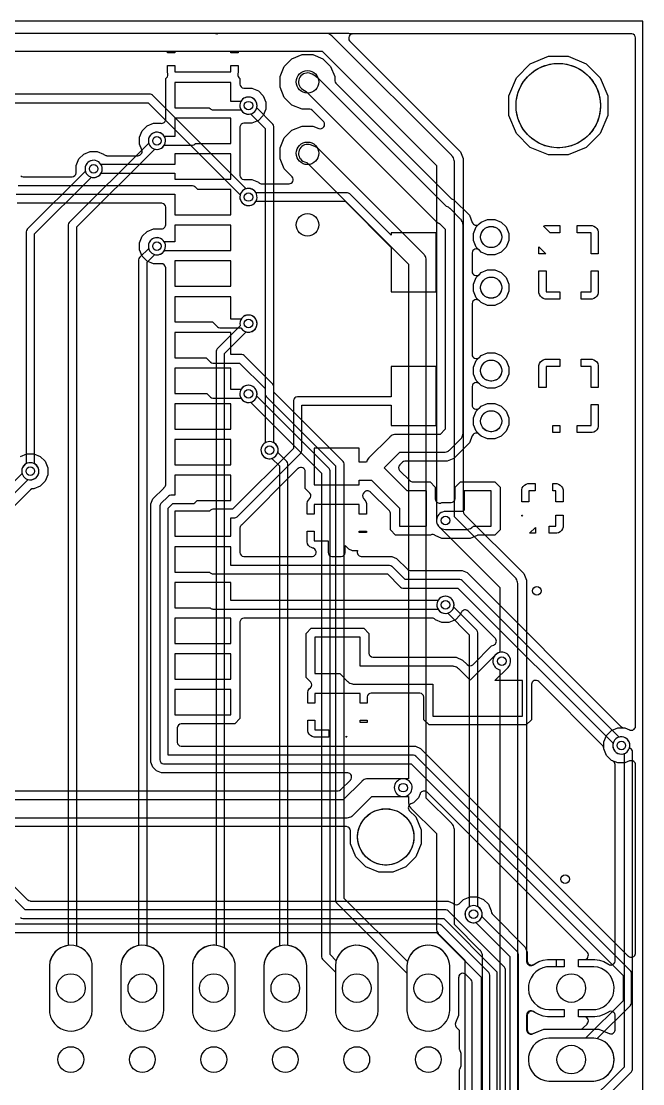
# Model space of a CAD drawing. Header units: millimetres. Extents: x 0 to 48.3, y 0 to 58.
# Drawn here: x 26.18 to 48.26, y 20.22 to 58 of the extents above; entities that cross this region are included whole.
import ezdxf

# ---------------------------------------------------------------- set-up
doc = ezdxf.new("R2010")
doc.units = ezdxf.units.MM

msp = doc.modelspace()

# ---------------------------------------------------------------- linework, layer by layer
at = {"layer": '16_copper'}
for points in [[(43.818, 12.882), (43.818, 38), (43.817, 38.005), (43.817, 38.009, 0.141261), (43.764, 38.177), (43.758, 38.184), (43.742, 38.205), (43.73, 38.218), (43.725, 38.225), (41.568, 40.382), (41.568, 53), (41.567, 53.005), (41.567, 53.009, 0.141261), (41.514, 53.177), (41.508, 53.184), (41.492, 53.205), (41.48, 53.218), (41.475, 53.225), (37.225, 57.475), (37.221, 57.478), (37.218, 57.481, 0.141258), (37.061, 57.562), (37.052, 57.562), (37.027, 57.566), (37.009, 57.567), (37, 57.568), (20.75, 57.568)], [(20.882, 56.933), (36.868, 56.933), (40.933, 52.868), (40.933, 40.25), (40.933, 40.245), (40.933, 40.241, 0.141261), (40.986, 40.073), (40.992, 40.066), (41.008, 40.045), (41.02, 40.032), (41.025, 40.025), (43.183, 37.868), (43.183, 35.559), (43.162, 35.555, 0.731406), (43.146, 34.95), (43.183, 34.94), (43.183, 12.75)], [(19.364, 55.098), (30.687, 55.098), (33.955, 51.829), (33.953, 51.821, 1), (34.547, 51.679), (34.555, 51.726, 0.509526), (34.179, 52.047), (34.171, 52.045), (30.858, 55.358), (30.853, 55.361), (30.849, 55.366, 0.153125), (30.766, 55.402), (30.75, 55.402), (19.427, 55.402)], [(42.568, 4.75), (42.568, 24.75), (42.567, 24.755), (42.567, 24.759, 0.141261), (42.514, 24.927), (42.508, 24.934), (42.492, 24.955), (42.48, 24.968), (42.475, 24.975), (41.568, 25.882), (41.568, 29.25), (41.567, 29.255), (41.567, 29.259, 0.141261), (41.514, 29.427), (41.508, 29.434), (41.492, 29.455), (41.48, 29.468), (41.475, 29.475), (40.568, 30.382), (40.568, 49.5), (40.567, 49.505), (40.567, 49.509, 0.141261), (40.514, 49.677), (40.508, 49.684), (40.492, 49.705), (40.48, 49.718), (40.475, 49.725), (36.725, 53.475), (36.711, 53.486), (36.698, 53.498, 0.035095), (36.661, 53.523), (36.658, 53.525), (36.654, 53.528), (36.613, 53.547), (36.609, 53.548), (36.606, 53.549), (36.453, 53.603), (36.41, 53.615, 0.845128), (36.186, 53.03), (36.242, 53.004), (36.326, 52.975), (39.933, 49.368), (39.933, 31.068), (39.75, 31.068), (39.706, 31.064, 0.845129), (39.689, 30.438), (39.75, 30.433), (39.933, 30.433), (39.933, 30.25), (39.933, 30.245), (39.933, 30.241, 0.141261), (39.986, 30.073), (39.992, 30.066), (40.008, 30.045), (40.02, 30.032), (40.025, 30.025), (40.933, 29.118), (40.933, 25.75), (40.933, 25.745), (40.933, 25.741, 0.141261), (40.986, 25.573), (40.992, 25.566), (41.008, 25.545), (41.02, 25.532), (41.025, 25.525), (41.933, 24.618), (41.933, 4.882)], [(46.52, 19.304), (47.858, 20.642), (47.861, 20.647), (47.866, 20.651, 0.153125), (47.902, 20.734), (47.902, 20.75), (47.902, 32), (47.902, 32.006), (47.902, 32.011, 0.153128), (47.868, 32.096), (47.858, 32.108), (47.795, 32.171), (47.797, 32.179), (47.805, 32.226, 1), (47.195, 32.274), (47.195, 32.226, 0.461008), (47.571, 31.953), (47.579, 31.955), (47.598, 31.937), (47.598, 20.813), (46.088, 19.304)]]:
    msp.add_lwpolyline(points, format="xyb", dxfattribs=at)
for points in [[(44.298, 21.986), (44.301, 21.986, 0.050692), (44.331, 21.992), (44.346, 21.997), (44.743, 22.161), (46.697, 22.161), (47.069, 22.007), (47.072, 22.006), (47.075, 22.005, 0.490278), (47.279, 22.132), (47.28, 22.148), (47.28, 22.647), (47.28, 22.652), (47.28, 22.658, 0.408204), (47.12, 22.799), (47.115, 22.798), (47.109, 22.798, 0.089006), (47.051, 22.779), (47.038, 22.77), (47.015, 22.753), (46.872, 22.68), (46.72, 22.631), (46.562, 22.606), (45.974, 22.606), (45.974, 22.86), (46.519, 22.86), (46.594, 22.867, 0.906347), (46.519, 24.384), (45.974, 24.384), (45.974, 24.638), (46.562, 24.638), (46.72, 24.613), (46.872, 24.564), (47.015, 24.491), (47.038, 24.474, 0.120318), (47.115, 24.446), (47.125, 24.445), (47.13, 24.445), (47.135, 24.445, 0.370187), (47.279, 24.581), (47.28, 24.597), (47.28, 31.566), (47.28, 31.57), (47.28, 31.575, 0.242206), (47.208, 31.695), (47.204, 31.697), (47.2, 31.7), (47.186, 31.706), (47.147, 31.722), (46.972, 31.897), (46.878, 32.126), (46.878, 32.374), (46.972, 32.603), (47.147, 32.778), (47.376, 32.872), (47.624, 32.872), (47.795, 32.801), (47.798, 32.8), (47.801, 32.799, 0.490278), (48.005, 32.926), (48.006, 32.942), (48.006, 57.4), (48.006, 57.404), (48.006, 57.408, 0.370187), (47.869, 57.552), (47.854, 57.552), (37.964, 57.552), (37.962, 57.552), (37.96, 57.552, 0.622974), (37.845, 57.304), (37.856, 57.292), (41.788, 53.36), (41.885, 53.126), (41.885, 40.576), (41.886, 40.57), (41.885, 40.565, 0.153128), (41.919, 40.48), (41.93, 40.468), (44.038, 38.36), (44.135, 38.126), (44.135, 24.579), (44.136, 24.574), (44.135, 24.568, 0.531927), (44.354, 24.442), (44.359, 24.445), (44.364, 24.447), (44.377, 24.456), (44.426, 24.491), (44.568, 24.564), (44.72, 24.613), (44.878, 24.638), (45.183, 24.638), (45.183, 24.384), (44.921, 24.384), (44.846, 24.377, 0.906347), (44.921, 22.86), (45.466, 22.86), (45.466, 22.606), (44.878, 22.606), (44.72, 22.631), (44.568, 22.68), (44.426, 22.753), (44.377, 22.788, 0.578047), (44.136, 22.681), (44.135, 22.665), (44.135, 22.138), (44.135, 22.135), (44.135, 22.132, 0.417873), (44.295, 21.985)], [(40.752, 22.105, 0.357806), (41.402, 22.823), (41.402, 24.421), (41.395, 24.496, 0.820678), (39.9, 24.569), (39.899, 24.566), (37.652, 26.813), (37.652, 42.25), (37.652, 42.256), (37.652, 42.261, 0.153128), (37.618, 42.346), (37.608, 42.358), (35.152, 44.813), (35.152, 54.25), (35.152, 54.256), (35.152, 54.261, 0.153128), (35.118, 54.346), (35.108, 54.358), (34.545, 54.921), (34.547, 54.929, 1), (33.953, 55.071), (33.945, 55.024, 0.509526), (34.321, 54.703), (34.329, 54.705), (34.848, 54.187), (34.848, 44.75), (34.848, 44.744), (34.848, 44.739, 0.153128), (34.882, 44.654), (34.892, 44.642), (37.348, 42.187), (37.348, 26.75), (37.348, 26.744), (37.348, 26.739, 0.153128), (37.382, 26.654), (37.392, 26.642), (39.878, 24.156), (39.878, 22.823), (39.885, 22.748, 0.385742), (40.677, 22.098)], [(28.052, 22.105, 0.357806), (28.702, 22.823), (28.702, 24.421), (28.695, 24.496, 0.276738), (28.197, 25.102), (28.152, 25.116), (28.152, 50.687), (30.921, 53.455), (30.929, 53.453, 1), (31.071, 54.047), (31.024, 54.055, 0.509526), (30.703, 53.679), (30.705, 53.671), (27.892, 50.858), (27.889, 50.853), (27.884, 50.849, 0.153125), (27.848, 50.766), (27.848, 50.75), (27.848, 25.141), (27.828, 25.139, 0.357806), (27.178, 24.421), (27.178, 22.823), (27.185, 22.748, 0.385742), (27.977, 22.098)], [(26.571, 41.703, 0.668177), (26.66, 42.261), (26.652, 42.264), (26.652, 50.437), (28.671, 52.455), (28.679, 52.453, 1), (28.821, 53.047), (28.774, 53.055, 0.509526), (28.453, 52.679), (28.455, 52.671), (26.392, 50.608), (26.389, 50.603), (26.384, 50.599, 0.153125), (26.348, 50.516), (26.348, 50.5), (26.348, 42.264), (26.34, 42.261, 0.788335), (26.524, 41.695)], [(30.592, 22.105, 0.357806), (31.242, 22.823), (31.242, 24.421), (31.235, 24.496, 0.303346), (30.665, 25.124), (30.652, 25.127), (30.652, 49.437), (30.921, 49.705), (30.929, 49.703, 1), (31.071, 50.297), (31.024, 50.305, 0.509526), (30.703, 49.929), (30.705, 49.921), (30.392, 49.608), (30.389, 49.603), (30.384, 49.599, 0.153125), (30.348, 49.516), (30.348, 49.5), (30.348, 25.135), (30.295, 25.124, 0.330355), (29.718, 24.421), (29.718, 22.823), (29.725, 22.748, 0.385742), (30.517, 22.098)], [(33.132, 22.105, 0.357806), (33.782, 22.823), (33.782, 24.421), (33.775, 24.496, 0.224558), (33.412, 25.038), (33.402, 25.044), (33.402, 46.187), (34.171, 46.955), (34.179, 46.953, 1), (34.321, 47.547), (34.274, 47.555, 0.509526), (33.953, 47.179), (33.955, 47.171), (33.142, 46.358), (33.139, 46.353), (33.134, 46.349, 0.153125), (33.098, 46.266), (33.098, 46.25), (33.098, 25.142), (33.057, 25.146, 0.414214), (32.258, 24.421), (32.258, 22.823), (32.265, 22.748, 0.385742), (33.057, 22.098)], [(38.212, 22.105, 0.357806), (38.862, 22.823), (38.862, 24.421), (38.855, 24.496, 0.780408), (37.382, 24.641), (37.368, 24.597), (37.152, 24.813), (37.152, 42), (37.152, 42.006), (37.152, 42.011, 0.153128), (37.118, 42.096), (37.108, 42.108), (34.545, 44.671), (34.547, 44.679, 1), (33.953, 44.821), (33.945, 44.774, 0.509526), (34.321, 44.453), (34.329, 44.455), (36.848, 41.937), (36.848, 24.75), (36.848, 24.744), (36.848, 24.739, 0.153128), (36.882, 24.654), (36.892, 24.642), (37.338, 24.196), (37.338, 22.823), (37.345, 22.748, 0.385742), (38.137, 22.098)], [(35.672, 22.105, 0.357806), (36.322, 22.823), (36.322, 24.421), (36.315, 24.496, 0.330355), (35.672, 25.139), (35.652, 25.141), (35.652, 42.25), (35.652, 42.256), (35.652, 42.261, 0.153128), (35.618, 42.346), (35.608, 42.358), (35.295, 42.671), (35.297, 42.679, 1), (34.703, 42.821), (34.695, 42.774, 0.509526), (35.071, 42.453), (35.079, 42.455), (35.348, 42.187), (35.348, 25.116), (35.303, 25.102, 0.303347), (34.798, 24.421), (34.798, 22.823), (34.805, 22.748, 0.385742), (35.597, 22.098)], [(42.321, 25.953, 0.668177), (42.41, 26.511), (42.402, 26.514), (42.402, 36.25), (42.402, 36.256), (42.402, 36.261, 0.153128), (42.368, 36.346), (42.358, 36.358), (41.545, 37.171), (41.547, 37.179, 1), (40.953, 37.321), (40.945, 37.274, 0.509526), (41.321, 36.953), (41.329, 36.955), (42.098, 36.187), (42.098, 26.514), (42.09, 26.511, 0.788335), (42.274, 25.945)], [(46.594, 20.327, 0.906347), (46.519, 21.844), (44.921, 21.844), (44.846, 21.837, 0.906347), (44.921, 20.32), (46.519, 20.32)]]:
    msp.add_lwpolyline(points, format="xyb", close=True, dxfattribs=at)
for points in [[(44.911, 53.246), (44.266, 53.513), (43.773, 54.006), (43.506, 54.651), (43.506, 55.349), (43.773, 55.994), (44.266, 56.487), (44.911, 56.754), (45.609, 56.754), (46.254, 56.487), (46.747, 55.994), (47.014, 55.349), (47.014, 54.651), (46.747, 54.006), (46.254, 53.513), (45.609, 53.246)], [(42.75, 49.699), (42.519, 49.795), (42.342, 49.972), (42.246, 50.203), (42.246, 50.454), (42.342, 50.685), (42.519, 50.862), (42.75, 50.957), (43, 50.957), (43.232, 50.862), (43.408, 50.685), (43.504, 50.454), (43.504, 50.203), (43.408, 49.972), (43.232, 49.795), (43, 49.699)], [(42.75, 47.899), (42.519, 47.995), (42.342, 48.172), (42.246, 48.403), (42.246, 48.654), (42.342, 48.885), (42.519, 49.062), (42.75, 49.157), (43, 49.157), (43.232, 49.062), (43.408, 48.885), (43.504, 48.654), (43.504, 48.403), (43.408, 48.172), (43.232, 47.995), (43, 47.899)], [(42.75, 44.95), (42.519, 45.045), (42.342, 45.222), (42.246, 45.453), (42.246, 45.704), (42.342, 45.935), (42.519, 46.112), (42.75, 46.208), (43, 46.208), (43.232, 46.112), (43.408, 45.935), (43.504, 45.704), (43.504, 45.453), (43.408, 45.222), (43.232, 45.045), (43, 44.95)], [(42.75, 43.15), (42.519, 43.245), (42.342, 43.422), (42.246, 43.653), (42.246, 43.904), (42.342, 44.135), (42.519, 44.312), (42.75, 44.408), (43, 44.408), (43.232, 44.312), (43.408, 44.135), (43.504, 43.904), (43.504, 43.653), (43.408, 43.422), (43.232, 43.245), (43, 43.15)]]:
    msp.add_lwpolyline(points, close=True, dxfattribs=at)
at = {"layer": '1_copper'}
for points in [[(26.158, 52.507, 0.153125), (26.242, 52.471), (26.258, 52.47), (27.975, 52.47), (27.979, 52.47), (27.983, 52.47, 0.370187), (28.127, 52.607), (28.128, 52.622), (28.128, 52.874), (28.222, 53.103), (28.397, 53.278), (28.626, 53.372), (28.874, 53.372), (29.103, 53.278), (29.116, 53.265, 0.172365), (29.208, 53.221), (29.223, 53.22), (30.318, 53.22), (30.321, 53.22), (30.324, 53.22, 0.490285), (30.464, 53.416), (30.459, 53.431), (30.378, 53.626), (30.378, 53.874), (30.472, 54.103), (30.647, 54.278), (30.876, 54.372), (31.134, 54.372), (31.137, 54.372, 0.428927), (31.312, 54.507), (31.312, 54.522), (31.312, 55.959), (31.344, 55.99, 0.153131), (31.386, 56.071), (31.387, 56.081), (31.388, 56.091, 0.044034), (31.386, 56.122), (31.385, 56.13), (31.384, 56.132), (31.384, 56.133), (31.383, 56.137), (31.376, 56.164), (31.376, 56.422), (31.63, 56.422), (31.63, 56.197), (33.63, 56.197), (33.63, 56.422), (33.884, 56.422), (33.884, 56.164), (33.877, 56.137, 0.240645), (33.906, 56.001), (33.911, 55.995), (33.913, 55.993), (33.914, 55.992), (33.916, 55.99), (33.947, 55.959), (33.947, 55.775), (33.948, 55.771), (33.948, 55.767, 0.370187), (34.084, 55.623), (34.1, 55.622), (34.374, 55.622), (34.603, 55.528), (34.778, 55.353), (34.872, 55.124), (34.872, 54.876), (34.778, 54.647), (34.603, 54.472), (34.374, 54.378), (34.1, 54.378), (34.096, 54.377), (34.092, 54.378, 0.370187), (33.948, 54.241), (33.947, 54.225), (33.947, 52.525), (33.948, 52.522), (33.948, 52.52), (33.948, 52.519), (33.948, 52.517, 0.370187), (34.084, 52.373), (34.1, 52.372), (34.374, 52.372), (34.603, 52.278), (34.616, 52.265), (34.619, 52.261), (34.621, 52.259), (34.622, 52.259), (34.624, 52.257, 0.153125), (34.708, 52.221), (34.723, 52.22), (35.689, 52.22), (35.691, 52.22), (35.693, 52.22, 0.622974), (35.808, 52.468), (35.797, 52.48), (35.524, 52.753), (35.376, 53.111), (35.376, 53.497), (35.524, 53.854), (35.797, 54.127), (36.154, 54.275), (36.541, 54.275), (36.748, 54.189), (36.749, 54.189), (36.75, 54.189, 0.77361), (36.924, 54.426), (36.914, 54.438), (36.524, 54.828), (36.52, 54.831), (36.516, 54.835, 0.153125), (36.432, 54.871), (36.417, 54.872), (36.154, 54.872), (35.797, 55.02), (35.524, 55.293), (35.376, 55.651), (35.376, 56.037), (35.524, 56.394), (35.797, 56.667), (36.154, 56.815), (36.541, 56.815), (36.898, 56.667), (37.171, 56.394), (37.319, 56.037), (37.319, 55.892), (37.319, 55.887), (37.319, 55.881, 0.153128), (37.353, 55.796), (37.364, 55.784), (41.438, 51.71), (41.444, 51.705), (41.448, 51.701, 0.050692), (41.474, 51.683), (41.488, 51.677), (41.548, 51.652), (42.099, 51.101), (42.205, 50.845), (42.206, 50.843), (42.207, 50.84, 0.490285), (42.441, 50.785), (42.453, 50.796), (42.519, 50.862), (42.75, 50.957), (43, 50.957), (43.232, 50.862), (43.408, 50.685), (43.504, 50.454), (43.504, 50.203), (43.408, 49.972), (43.232, 49.795), (43, 49.699), (42.75, 49.699), (42.519, 49.795), (42.455, 49.859, 0.631683), (42.196, 49.767), (42.195, 49.751), (42.195, 49.106), (42.195, 49.104), (42.195, 49.102, 0.622978), (42.444, 48.988), (42.455, 48.998), (42.519, 49.062), (42.75, 49.157), (43, 49.157), (43.232, 49.062), (43.408, 48.885), (43.504, 48.654), (43.504, 48.403), (43.408, 48.172), (43.232, 47.995), (43, 47.899), (42.75, 47.899), (42.519, 47.995), (42.455, 48.059, 0.631683), (42.196, 47.967), (42.195, 47.951), (42.195, 46.156), (42.195, 46.154), (42.195, 46.152, 0.622978), (42.444, 46.038), (42.455, 46.048), (42.519, 46.112), (42.75, 46.208), (43, 46.208), (43.232, 46.112), (43.408, 45.935), (43.504, 45.704), (43.504, 45.453), (43.408, 45.222), (43.232, 45.045), (43, 44.95), (42.75, 44.95), (42.519, 45.045), (42.455, 45.109, 0.631683), (42.196, 45.017), (42.195, 45.001), (42.195, 44.356), (42.195, 44.354), (42.195, 44.352, 0.622978), (42.444, 44.238), (42.455, 44.248), (42.519, 44.312), (42.75, 44.408), (43, 44.408), (43.232, 44.312), (43.408, 44.135), (43.504, 43.904), (43.504, 43.653), (43.408, 43.422), (43.232, 43.245), (43, 43.15), (42.75, 43.15), (42.519, 43.245), (42.453, 43.311), (42.451, 43.313), (42.449, 43.315, 0.490286), (42.211, 43.276), (42.205, 43.262), (42.099, 43.006), (41.548, 42.455), (41.315, 42.359), (39.82, 42.359), (39.814, 42.358), (39.808, 42.358, 0.153128), (39.724, 42.324), (39.712, 42.314), (39.631, 42.233), (39.628, 42.23), (39.626, 42.227, 0.370187), (39.62, 42.029), (39.631, 42.017), (39.979, 41.669), (39.983, 41.666), (39.987, 41.661, 0.153125), (40.071, 41.625), (40.087, 41.624), (40.704, 41.624), (40.89, 41.439), (40.89, 41.016), (40.89, 41.013), (40.89, 41.011, 0.423391), (41.053, 40.865), (41.056, 40.865), (41.068, 40.867), (41.081, 40.869, 0.008044), (41.086, 40.87), (41.101, 40.876), (41.124, 40.885), (41.443, 40.885), (41.447, 40.885), (41.45, 40.885, 0.370187), (41.594, 41.022), (41.595, 41.037), (41.595, 41.439), (41.781, 41.624), (43.004, 41.624), (43.19, 41.439), (43.19, 39.915), (43.004, 39.73), (42.433, 39.73), (42.426, 39.729), (42.42, 39.729, 0.050692), (42.389, 39.723), (42.375, 39.718), (42.126, 39.615), (41.124, 39.615), (40.889, 39.712), (40.881, 39.718), (40.872, 39.725, 0.101644), (40.815, 39.748), (40.811, 39.748), (40.808, 39.749, 0.13497), (40.718, 39.733), (40.712, 39.73), (39.481, 39.73), (39.295, 39.915), (39.295, 40.494), (39.295, 40.499), (39.295, 40.505, 0.153128), (39.261, 40.59), (39.25, 40.602), (38.591, 41.261), (38.588, 41.263), (38.585, 41.266, 0.205414), (38.472, 41.305), (38.46, 41.303), (38.449, 41.302, 0.100693), (38.387, 41.272), (38.375, 41.261), (38.348, 41.234, 0.384488), (38.338, 41.03), (38.348, 41.018), (38.389, 40.977), (38.423, 40.919), (38.44, 40.854), (38.44, 40.476), (38.186, 40.476), (38.186, 40.821), (36.586, 40.821), (36.586, 40.476), (36.332, 40.476), (36.332, 40.854), (36.35, 40.919), (36.383, 40.977), (36.424, 41.018, 0.384471), (36.435, 41.222), (36.424, 41.234), (36.269, 41.389), (36.269, 41.986), (36.269, 41.988), (36.269, 41.99, 0.622974), (36.02, 42.104), (36.009, 42.094), (34.002, 40.088), (33.999, 40.085), (33.991, 40.078, 0.169269), (33.948, 39.987), (33.947, 39.971), (33.947, 39.122), (33.948, 39.118), (33.948, 39.115, 0.370187), (34.084, 38.971), (34.1, 38.97), (36.503, 38.97), (36.514, 38.971), (36.525, 38.971, 0.745382), (36.567, 39.26), (36.558, 39.265), (36.551, 39.267), (36.549, 39.268), (36.547, 39.268), (36.543, 39.27), (36.488, 39.284), (36.43, 39.318), (36.383, 39.365), (36.35, 39.423), (36.332, 39.487), (36.332, 39.866), (36.586, 39.866), (36.586, 39.521), (37.081, 39.521), (37.081, 39.122), (37.082, 39.118), (37.082, 39.115, 0.370187), (37.218, 38.971), (37.234, 38.97), (37.539, 38.97), (37.542, 38.97), (37.546, 38.97, 0.370187), (37.69, 39.107), (37.691, 39.122), (37.691, 39.36), (37.775, 39.275, 0.148777), (37.939, 39.188), (37.948, 39.188), (37.973, 39.184), (37.991, 39.183), (38, 39.183), (38.13, 39.183), (38.126, 39.175, 0.490278), (38.254, 38.971), (38.26, 38.97), (38.263, 38.97), (38.264, 38.97), (38.269, 38.97), (39.343, 38.97), (39.516, 38.898), (39.9, 38.515), (39.904, 38.511), (39.908, 38.507, 0.153125), (39.992, 38.471), (40.008, 38.47), (41.843, 38.47), (42.016, 38.398), (47.498, 32.917), (47.502, 32.913), (47.506, 32.909, 0.066744), (47.54, 32.888), (47.549, 32.883), (47.554, 32.882), (47.56, 32.879, 0.043829), (47.59, 32.873), (47.605, 32.872), (47.624, 32.872), (47.795, 32.801), (47.798, 32.8), (47.801, 32.799, 0.490278), (48.005, 32.926), (48.006, 32.942), (48.006, 57.4), (48.006, 57.404), (48.006, 57.408, 0.370187), (47.869, 57.552), (47.854, 57.552), (37.845, 57.552), (37.837, 57.554), (37.821, 57.56, 0.007361), (37.811, 57.562), (37.802, 57.562), (37.777, 57.566), (37.759, 57.567), (37.75, 57.568), (33.25, 57.568), (33.245, 57.567), (33.241, 57.567, 0.070281), (33.153, 57.552), (33.137, 57.546, 0.021695), (33.104, 57.55), (33.087, 57.554), (33.071, 57.56, 0.007361), (33.061, 57.562), (33.052, 57.562), (33.027, 57.566), (33.009, 57.567), (33, 57.568), (16.25, 57.568)], [(26, 51.848), (31.63, 51.848), (31.63, 51.117), (33.63, 51.117), (33.63, 52.017), (32.449, 52.017), (32.358, 52.108), (32.353, 52.111), (32.349, 52.116, 0.153125), (32.266, 52.152), (32.25, 52.152), (26.063, 52.152)], [(16.5, 30.635), (37.424, 30.635), (37.43, 30.636), (37.435, 30.635, 0.153124), (37.52, 30.669), (37.532, 30.68), (37.872, 31.02), (37.873, 31.021), (37.875, 31.023, 0.622974), (37.78, 31.279), (37.764, 31.28), (31.157, 31.28), (30.984, 31.352), (30.852, 31.484), (30.78, 31.657), (30.78, 40.843), (30.852, 41.016), (31.238, 41.403), (31.246, 41.407, 0.221744), (31.312, 41.517), (31.312, 41.533), (31.312, 49.228), (31.312, 49.231), (31.312, 49.234, 0.41292), (31.147, 49.38), (31.137, 49.378), (30.876, 49.378), (30.647, 49.472), (30.472, 49.647), (30.378, 49.876), (30.378, 50.124), (30.472, 50.353), (30.647, 50.528), (30.876, 50.622), (31.134, 50.622), (31.137, 50.622, 0.428927), (31.312, 50.757), (31.312, 50.772), (31.312, 51.378), (31.312, 51.382), (31.312, 51.385, 0.370187), (31.176, 51.529), (31.16, 51.53), (26.036, 51.53)], [(26.147, 42.528), (26.376, 42.622), (26.624, 42.622), (26.853, 42.528), (27.028, 42.353), (27.122, 42.124), (27.122, 41.876), (27.028, 41.647), (26.853, 41.472), (26.624, 41.378), (26.605, 41.378, 0.172369), (26.509, 41.344), (26.498, 41.333), (18.06, 32.895)], [(17.608, 32.892), (26.421, 41.705), (26.429, 41.703, 1), (26.571, 42.297), (26.524, 42.305, 0.509526), (26.203, 41.929), (26.205, 41.921), (17.437, 33.152)], [(12.75, 29.683), (37.75, 29.683), (37.755, 29.683), (37.759, 29.683, 0.141261), (37.927, 29.736), (37.934, 29.742), (37.955, 29.758), (37.968, 29.77), (37.975, 29.775), (38.632, 30.433), (39.75, 30.433), (39.794, 30.436, 0.845129), (39.811, 31.062), (39.75, 31.068), (38.5, 31.068), (38.495, 31.067), (38.491, 31.067, 0.141261), (38.323, 31.014), (38.316, 31.008), (38.295, 30.992), (38.282, 30.98), (38.275, 30.975), (37.618, 30.318), (12.75, 30.318)], [(25.167, 27.998), (26.4, 26.765), (26.404, 26.761), (26.408, 26.757, 0.153125), (26.492, 26.721), (26.508, 26.72), (41.343, 26.72), (41.516, 26.648), (41.534, 26.63, 0.384463), (41.738, 26.62), (41.75, 26.63), (41.897, 26.778), (42.126, 26.872), (42.374, 26.872), (42.603, 26.778), (42.778, 26.603), (42.872, 26.374), (42.872, 26.355, 0.172369), (42.906, 26.259), (42.917, 26.248), (44.086, 25.078), (44.158, 24.905), (44.158, 24.596), (44.158, 24.59), (44.158, 24.585, 0.428929), (44.329, 24.444), (44.338, 24.447), (44.348, 24.448, 0.059987), (44.387, 24.464), (44.4, 24.472), (44.425, 24.491), (44.568, 24.564), (44.72, 24.613), (44.878, 24.638), (45.466, 24.638), (45.466, 24.384), (44.921, 24.384), (44.846, 24.377, 0.906347), (44.921, 22.86), (45.466, 22.86), (45.466, 22.606), (44.878, 22.606), (44.72, 22.631), (44.568, 22.68), (44.426, 22.753), (44.4, 22.772, 0.578066), (44.159, 22.664), (44.158, 22.648), (44.158, 22.147), (44.158, 22.144), (44.158, 22.141, 0.490278), (44.354, 22.001), (44.369, 22.006), (44.743, 22.161), (46.036, 22.161), (46.042, 22.162), (46.047, 22.162, 0.153129), (46.132, 22.196), (46.144, 22.206), (46.283, 22.346), (46.285, 22.347), (46.286, 22.349, 0.622974), (46.191, 22.605), (46.176, 22.606), (45.974, 22.606), (45.974, 22.86), (46.519, 22.86), (46.594, 22.867, 0.906347), (46.519, 24.384), (45.974, 24.384), (45.974, 24.638), (46.176, 24.638), (46.178, 24.638), (46.18, 24.638, 0.622974), (46.294, 24.887), (46.283, 24.898), (40.597, 30.585), (40.595, 30.587), (40.593, 30.589, 0.490283), (40.355, 30.549), (40.348, 30.535), (40.288, 30.39), (40.11, 30.212), (40.025, 30.177), (40.022, 30.175), (40.02, 30.174, 0.490285), (39.965, 29.94), (39.975, 29.928), (40.193, 29.71), (40.384, 29.249), (40.384, 28.751), (40.193, 28.29), (39.84, 27.937), (39.379, 27.746), (38.881, 27.746), (38.42, 27.937), (38.067, 28.29), (37.876, 28.751), (37.876, 29.213), (37.876, 29.216), (37.876, 29.218), (37.876, 29.218), (37.876, 29.22, 0.370187), (37.739, 29.364), (37.724, 29.365), (12.624, 29.365)], [(43.383, 16.284), (43.383, 24.269), (43.383, 24.275), (43.383, 24.281, 0.153128), (43.349, 24.365), (43.339, 24.377), (41.358, 26.358), (41.353, 26.361), (41.349, 26.366, 0.153125), (41.266, 26.402), (41.25, 26.402), (26.313, 26.402), (24.795, 27.921)], [(43.84, 18.097), (43.84, 24.812), (43.84, 24.818), (43.84, 24.823, 0.153128), (43.806, 24.908), (43.796, 24.92), (42.545, 26.171), (42.547, 26.179, 1), (41.953, 26.321), (41.945, 26.274, 0.509526), (42.321, 25.953), (42.329, 25.955), (43.536, 24.749), (43.536, 18.034)], [(26.151, 26.134, 0.153125), (26.234, 26.098), (26.25, 26.098), (41.187, 26.098), (43.078, 24.206), (43.078, 16.221)], [(42.824, 15.811), (42.824, 24.078), (42.824, 24.084), (42.824, 24.089, 0.153128), (42.79, 24.174), (42.78, 24.186), (41.108, 25.858), (41.103, 25.861), (41.099, 25.866, 0.153125), (41.016, 25.902), (41, 25.902), (22.313, 25.902)], [(42.202, 15.655), (42.202, 23.82), (42.202, 23.826), (42.202, 23.832, 0.153129), (42.168, 23.916), (42.157, 23.928), (41.98, 24.106), (41.978, 24.107), (41.977, 24.108, 0.622974), (41.72, 24.014), (41.719, 23.998), (41.719, 22.645), (41.611, 22.384), (41.61, 22.379), (41.608, 22.375, 0.258806), (41.634, 22.229), (41.644, 22.218), (41.732, 22.13), (41.732, 21.495), (41.733, 21.489), (41.733, 21.482, 0.050697), (41.739, 21.452), (41.744, 21.437), (41.796, 21.312), (41.796, 20.852), (41.744, 20.727), (41.742, 20.72), (41.739, 20.714, 0.050692), (41.733, 20.684), (41.732, 20.669), (41.732, 18.955)]]:
    msp.add_lwpolyline(points, format="xyb", dxfattribs=at)
for points in [[(31.376, 56.872), (31.376, 56.933), (31.63, 56.933), (31.63, 56.872)], [(33.884, 56.933), (33.884, 56.872), (33.63, 56.872), (33.63, 56.933)], [(44.911, 53.246), (44.266, 53.513), (43.773, 54.006), (43.506, 54.651), (43.506, 55.349), (43.773, 55.994), (44.266, 56.487), (44.911, 56.754), (45.609, 56.754), (46.254, 56.487), (46.747, 55.994), (47.014, 55.349), (47.014, 54.651), (46.747, 54.006), (46.254, 53.513), (45.609, 53.246)], [(44.971, 50.478), (44.732, 50.717), (44.792, 50.732), (45.32, 50.732), (45.32, 50.478)], [(46.425, 49.733), (46.425, 50.478), (45.93, 50.478), (45.93, 50.732), (46.459, 50.732), (46.523, 50.715), (46.581, 50.682), (46.628, 50.634), (46.662, 50.576), (46.679, 50.512), (46.679, 49.733)], [(44.571, 49.733), (44.571, 49.98), (44.818, 49.733)], [(33.63, 49.477), (31.63, 49.477), (31.63, 48.577), (33.63, 48.577)], [(44.792, 48.124), (44.727, 48.142), (44.669, 48.175), (44.622, 48.222), (44.589, 48.28), (44.571, 48.345), (44.571, 49.124), (44.825, 49.124), (44.825, 48.378), (45.32, 48.378), (45.32, 48.124)], [(46.068, 48.124), (46.068, 48.378), (46.425, 48.378), (46.425, 49.124), (46.679, 49.124), (46.679, 48.345), (46.662, 48.28), (46.628, 48.222), (46.581, 48.175), (46.523, 48.142), (46.459, 48.124)], [(44.571, 44.983), (44.571, 45.762), (44.589, 45.827), (44.622, 45.885), (44.669, 45.932), (44.727, 45.965), (44.792, 45.983), (45.32, 45.983), (45.32, 45.729), (44.825, 45.729), (44.825, 44.983)], [(46.425, 44.983), (46.425, 45.729), (46.068, 45.729), (46.068, 45.983), (46.459, 45.983), (46.523, 45.965), (46.581, 45.932), (46.628, 45.885), (46.662, 45.827), (46.679, 45.762), (46.679, 44.983)], [(33.63, 44.397), (31.63, 44.397), (31.63, 43.497), (33.63, 43.497)], [(45.93, 43.375), (45.93, 43.629), (46.425, 43.629), (46.425, 44.374), (46.679, 44.374), (46.679, 43.595), (46.662, 43.531), (46.628, 43.473), (46.581, 43.425), (46.523, 43.392), (46.459, 43.375)], [(45.068, 43.375), (45.068, 43.629), (45.32, 43.629), (45.32, 43.375)], [(33.63, 43.127), (31.63, 43.127), (31.63, 42.227), (33.63, 42.227)], [(43.959, 40.917), (43.959, 41.34), (43.976, 41.405), (44.009, 41.463), (44.057, 41.51), (44.115, 41.544), (44.179, 41.561), (44.433, 41.561), (44.433, 41.307), (44.213, 41.307), (44.213, 40.917)], [(45.173, 40.917), (45.173, 41.307), (45.068, 41.307), (45.068, 41.561), (45.206, 41.561), (45.271, 41.544), (45.329, 41.51), (45.376, 41.463), (45.409, 41.405), (45.427, 41.34), (45.427, 40.917)], [(43.959, 40.437), (43.988, 40.437), (43.959, 40.408)], [(44.933, 40.047), (45.173, 40.047), (45.173, 40.437), (45.427, 40.437), (45.427, 40.014), (45.409, 39.949), (45.376, 39.891), (45.329, 39.844), (45.271, 39.81), (45.206, 39.793), (44.933, 39.793)], [(38.186, 39.818), (38.186, 39.866), (38.44, 39.866), (38.44, 39.818)], [(44.242, 39.793), (44.453, 40.004), (44.453, 39.793)], [(33.63, 36.777), (31.63, 36.777), (31.63, 35.877), (33.63, 35.877)], [(33.63, 35.507), (31.63, 35.507), (31.63, 34.607), (33.63, 34.607)], [(33.63, 34.237), (31.63, 34.237), (31.63, 33.337), (33.63, 33.337)], [(36.582, 32.55), (36.517, 32.568), (36.459, 32.601), (36.412, 32.648), (36.378, 32.706), (36.361, 32.771), (36.361, 33.15), (36.615, 33.15), (36.615, 32.804), (37.11, 32.804), (37.11, 32.55)], [(38.215, 33.068), (38.215, 33.15), (38.469, 33.15), (38.469, 33.068)], [(37.72, 32.55), (37.72, 32.581), (37.751, 32.55)]]:
    msp.add_lwpolyline(points, close=True, dxfattribs=at)
for points in [[(40.573, 41.307), (39.892, 41.307), (39.074, 42.125), (39.625, 42.676), (41.188, 42.676), (41.193, 42.676), (41.198, 42.676, 0.141261), (41.365, 42.73), (41.372, 42.736), (41.393, 42.751), (41.406, 42.763), (41.413, 42.769), (41.785, 43.141), (41.788, 43.145), (41.791, 43.148, 0.141258), (41.872, 43.304), (41.873, 43.313), (41.877, 43.339), (41.877, 43.357), (41.878, 43.366), (41.878, 50.741), (41.877, 50.746), (41.878, 50.751, 0.141261), (41.824, 50.918), (41.818, 50.925), (41.803, 50.946), (41.79, 50.959), (41.785, 50.966), (41.413, 51.338), (41.409, 51.341), (41.406, 51.344, 0.105639), (41.293, 51.413), (41.283, 51.416), (36.725, 55.975), (36.72, 55.979), (36.715, 55.983), (36.708, 55.989, 0.0338), (36.674, 56.015), (36.666, 56.02), (36.514, 56.114), (36.474, 56.135, 0.84513), (36.132, 55.611), (36.181, 55.573), (36.302, 55.499), (40.912, 50.889), (40.916, 50.886), (40.919, 50.882, 0.07028), (40.991, 50.831), (41.007, 50.824), (41.023, 50.817, 0.006831), (41.032, 50.814), (41.042, 50.811), (41.243, 50.61), (41.243, 43.497), (41.057, 43.311), (39.494, 43.311), (39.489, 43.311), (39.484, 43.311, 0.141261), (39.317, 43.257), (39.31, 43.251), (39.289, 43.236), (39.276, 43.224), (39.269, 43.218), (38.525, 42.475), (38.522, 42.471), (38.519, 42.468, 0.133758), (38.44, 42.321), (38.44, 42.318), (38.186, 42.318), (38.186, 42.821), (36.586, 42.821), (36.586, 41.521), (38.186, 41.521), (38.186, 41.683), (38.618, 41.683), (39.613, 40.688), (39.613, 40.047), (40.573, 40.047)], [(34.321, 54.703, 1), (34.179, 55.297), (34.133, 55.282, 0.158384), (33.989, 55.16), (33.986, 55.152), (33.63, 55.152), (33.63, 55.827), (31.63, 55.827), (31.63, 54.927), (32.857, 54.927), (32.892, 54.892, 0.172365), (32.984, 54.848), (33, 54.848), (33.986, 54.848), (33.989, 54.84, 0.282028), (34.274, 54.695)], [(31.071, 53.453, 0.198911), (31.261, 53.59), (31.264, 53.598), (32.25, 53.598), (32.256, 53.598), (32.261, 53.598, 0.153128), (32.346, 53.632), (32.358, 53.642), (32.373, 53.657), (33.63, 53.657), (33.63, 54.557), (31.63, 54.557), (31.63, 53.902), (31.264, 53.902), (31.261, 53.91, 1), (30.739, 53.59), (30.768, 53.551, 0.240078), (31.024, 53.445)], [(33.63, 53.287), (31.63, 53.287), (31.63, 52.902), (29.014, 52.902), (29.011, 52.91, 1), (28.489, 52.59), (28.518, 52.551, 0.509525), (29.011, 52.59), (29.014, 52.598), (31.63, 52.598), (31.63, 52.387), (33.63, 52.387)], [(40.925, 50.478), (39.325, 50.478), (39.325, 50.39), (37.858, 51.858), (37.853, 51.861), (37.849, 51.866, 0.153125), (37.766, 51.902), (37.75, 51.902), (34.514, 51.902), (34.511, 51.91, 1), (33.989, 51.59), (34.018, 51.551, 0.509525), (34.511, 51.59), (34.514, 51.598), (37.687, 51.598), (39.325, 49.959), (39.325, 48.378), (40.925, 48.378)], [(31.071, 49.703, 0.198911), (31.261, 49.84), (31.264, 49.848), (31.63, 49.848), (31.63, 49.847), (33.63, 49.847), (33.63, 50.747), (31.63, 50.747), (31.63, 50.152), (31.264, 50.152), (31.261, 50.16, 1), (30.739, 49.84), (30.768, 49.801, 0.240078), (31.024, 49.695)], [(34.321, 46.953, 1), (34.179, 47.547), (34.133, 47.532, 0.158384), (33.989, 47.41), (33.986, 47.402), (33.63, 47.402), (33.63, 48.207), (31.63, 48.207), (31.63, 47.307), (32.977, 47.307), (33.142, 47.142), (33.147, 47.139), (33.151, 47.134, 0.153125), (33.234, 47.098), (33.25, 47.098), (33.986, 47.098), (33.989, 47.09, 0.282028), (34.274, 46.945)], [(35.071, 42.453, 0.668177), (35.16, 43.011), (35.152, 43.014), (35.152, 45), (35.152, 45.006), (35.152, 45.011, 0.153128), (35.118, 45.096), (35.108, 45.108), (34.108, 46.108), (34.103, 46.111), (34.099, 46.116, 0.153125), (34.016, 46.152), (34, 46.152), (33.63, 46.152), (33.63, 46.937), (31.63, 46.937), (31.63, 46.037), (32.747, 46.037), (32.892, 45.892), (32.897, 45.889), (32.901, 45.884, 0.153125), (32.984, 45.848), (33, 45.848), (33.937, 45.848), (34.848, 44.937), (34.848, 43.014), (34.84, 43.011, 0.788335), (35.024, 42.445)], [(33.63, 40.348), (33.75, 40.348), (33.756, 40.348), (33.761, 40.348, 0.153128), (33.846, 40.382), (33.858, 40.392), (36.108, 42.642), (36.111, 42.647), (36.116, 42.651, 0.153125), (36.152, 42.734), (36.152, 42.75), (36.152, 44.348), (39.325, 44.348), (39.325, 43.629), (40.925, 43.629), (40.925, 45.729), (39.325, 45.729), (39.325, 44.652), (36, 44.652), (35.996, 44.652), (35.992, 44.652, 0.370187), (35.848, 44.516), (35.848, 44.5), (35.848, 42.813), (33.687, 40.652), (33, 40.652), (32.994, 40.652), (32.989, 40.652, 0.153128), (32.904, 40.618), (32.892, 40.608), (32.871, 40.587), (31.63, 40.587), (31.63, 39.687), (33.63, 39.687)], [(34.321, 44.453, 1), (34.179, 45.047), (34.133, 45.032, 0.158384), (33.989, 44.91), (33.986, 44.902), (33.63, 44.902), (33.63, 45.667), (31.63, 45.667), (31.63, 44.767), (32.767, 44.767), (32.892, 44.642), (32.897, 44.639), (32.901, 44.634, 0.153125), (32.984, 44.598), (33, 44.598), (33.986, 44.598), (33.989, 44.59, 0.282028), (34.274, 44.445)], [(46.594, 20.327, 0.820678), (46.667, 21.822), (46.644, 21.827), (47.822, 23.004), (47.825, 23.008), (47.829, 23.012, 0.153125), (47.865, 23.096), (47.866, 23.112), (47.866, 24.132), (47.866, 24.138), (47.866, 24.144, 0.153128), (47.832, 24.228), (47.822, 24.24), (40.204, 31.858), (40.2, 31.861), (40.196, 31.866, 0.153125), (40.112, 31.902), (40.096, 31.902), (31.402, 31.902), (31.402, 40.687), (31.563, 40.848), (32.25, 40.848), (32.256, 40.848), (32.261, 40.848, 0.153128), (32.346, 40.882), (32.358, 40.892), (32.423, 40.957), (33.63, 40.957), (33.63, 41.857), (31.63, 41.857), (31.63, 41.152), (31.5, 41.152), (31.494, 41.152), (31.489, 41.152, 0.153128), (31.404, 41.118), (31.392, 41.108), (31.142, 40.858), (31.139, 40.853), (31.134, 40.849, 0.153125), (31.098, 40.766), (31.098, 40.75), (31.098, 31.75), (31.098, 31.746), (31.098, 31.742, 0.370187), (31.234, 31.598), (31.25, 31.598), (40.033, 31.598), (47.562, 24.069), (47.562, 23.175), (46.231, 21.844), (44.921, 21.844), (44.846, 21.837, 0.906347), (44.921, 20.32), (46.519, 20.32)], [(42.005, 39.933), (42.009, 39.933, 0.141261), (42.177, 39.986), (42.184, 39.992), (42.205, 40.008), (42.218, 40.02), (42.225, 40.025), (42.246, 40.047), (42.873, 40.047), (42.873, 41.307), (41.913, 41.307), (41.913, 40.612), (41.868, 40.568), (41.25, 40.568), (41.206, 40.564, 0.845129), (41.189, 39.938), (41.25, 39.933), (42, 39.933)], [(47.571, 31.953, 1), (47.429, 32.547), (47.421, 32.545), (41.858, 38.108), (41.853, 38.111), (41.849, 38.116, 0.153125), (41.766, 38.152), (41.75, 38.152), (39.813, 38.152), (39.358, 38.608), (39.353, 38.611), (39.349, 38.616, 0.153125), (39.266, 38.652), (39.25, 38.652), (33.63, 38.652), (33.63, 39.317), (31.63, 39.317), (31.63, 38.417), (32.867, 38.417), (32.892, 38.392, 0.172365), (32.984, 38.348), (33, 38.348), (39.187, 38.348), (39.642, 37.892), (39.647, 37.889), (39.651, 37.884, 0.153125), (39.734, 37.848), (39.75, 37.848), (41.687, 37.848), (47.205, 32.329), (47.203, 32.321, 0.509526), (47.524, 31.945)], [(41.321, 36.953, 1), (41.179, 37.547), (41.133, 37.532, 0.158384), (40.989, 37.41), (40.986, 37.402), (33.63, 37.402), (33.63, 38.047), (31.63, 38.047), (31.63, 37.147), (32.887, 37.147), (32.892, 37.142, 0.172365), (32.984, 37.098), (33, 37.098), (40.986, 37.098), (40.989, 37.09, 0.282028), (41.274, 36.945)], [(36.615, 34.104), (36.615, 33.759), (36.361, 33.759), (36.361, 34.138), (36.378, 34.202), (36.412, 34.26), (36.453, 34.302, 0.384471), (36.464, 34.506), (36.453, 34.517), (36.297, 34.673), (36.297, 36.236), (36.483, 36.422), (38.347, 36.422), (38.532, 36.236), (38.532, 35.537), (38.533, 35.534), (38.533, 35.53, 0.370187), (38.669, 35.386), (38.685, 35.385), (41.626, 35.385), (41.86, 35.288), (42.017, 35.131), (42.02, 35.128), (42.023, 35.126, 0.370187), (42.221, 35.12), (42.233, 35.131), (42.89, 35.788), (42.967, 35.82, 0.501967), (43.027, 36.057), (43.017, 36.069), (42.059, 37.026), (42.057, 37.028), (42.055, 37.03, 0.490282), (41.817, 36.991), (41.81, 36.977), (41.778, 36.897), (41.603, 36.722), (41.374, 36.628), (41.126, 36.628), (40.897, 36.722), (40.884, 36.735, 0.172365), (40.792, 36.779), (40.777, 36.78), (34.1, 36.78), (34.096, 36.78), (34.092, 36.78, 0.370187), (33.948, 36.643), (33.947, 36.628), (33.947, 33.205), (33.762, 33.02), (31.872, 33.02), (31.868, 33.019), (31.865, 33.019, 0.370187), (31.721, 32.883), (31.72, 32.867), (31.72, 32.372), (31.72, 32.368), (31.72, 32.365, 0.370187), (31.857, 32.221), (31.872, 32.22), (40.19, 32.22), (40.362, 32.148), (47.746, 24.765), (47.747, 24.764), (47.749, 24.762, 0.622974), (48.005, 24.857), (48.006, 24.873), (48.006, 31.558), (48.006, 31.561), (48.006, 31.564, 0.490278), (47.81, 31.704), (47.795, 31.699), (47.624, 31.628), (47.376, 31.628), (47.147, 31.722), (46.972, 31.897), (46.878, 32.126), (46.878, 32.145, 0.172369), (46.844, 32.241), (46.833, 32.252), (44.565, 34.52), (44.564, 34.521), (44.563, 34.523, 0.622974), (44.306, 34.428), (44.305, 34.412), (44.305, 33.165), (44.119, 32.98), (40.666, 32.98), (40.48, 33.165), (40.48, 33.963), (40.48, 33.966), (40.48, 33.97, 0.370187), (40.343, 34.114), (40.328, 34.115), (38.621, 34.115), (38.618, 34.115), (38.614, 34.115, 0.370187), (38.47, 33.978), (38.469, 33.963), (38.469, 33.759), (38.215, 33.759), (38.215, 34.104)], [(43.988, 34.557), (43.006, 34.557), (43.475, 35.025), (43.504, 35.059, 0.84513), (43.073, 35.514), (43.025, 35.475), (42.125, 34.574), (41.725, 34.975), (41.721, 34.978), (41.718, 34.981, 0.141258), (41.561, 35.062), (41.552, 35.062), (41.527, 35.066), (41.509, 35.067), (41.5, 35.068), (38.215, 35.068), (38.215, 36.104), (36.615, 36.104), (36.615, 34.804), (37.497, 34.804), (37.775, 34.525), (37.779, 34.522), (37.782, 34.519, 0.141258), (37.939, 34.438), (37.948, 34.438), (37.973, 34.434), (37.991, 34.433), (38, 34.433), (40.798, 34.433), (40.798, 33.297), (43.988, 33.297)], [(28.052, 22.105, 0.357806), (28.702, 22.823), (28.702, 24.421), (28.695, 24.496, 0.906347), (27.178, 24.421), (27.178, 22.823), (27.185, 22.748, 0.385742), (27.977, 22.098)], [(30.592, 22.105, 0.357806), (31.242, 22.823), (31.242, 24.421), (31.235, 24.496, 0.906347), (29.718, 24.421), (29.718, 22.823), (29.725, 22.748, 0.385742), (30.517, 22.098)], [(33.132, 22.105, 0.357806), (33.782, 22.823), (33.782, 24.421), (33.775, 24.496, 0.906347), (32.258, 24.421), (32.258, 22.823), (32.265, 22.748, 0.385742), (33.057, 22.098)], [(35.672, 22.105, 0.357806), (36.322, 22.823), (36.322, 24.421), (36.315, 24.496, 0.906347), (34.798, 24.421), (34.798, 22.823), (34.805, 22.748, 0.385742), (35.597, 22.098)], [(38.212, 22.105, 0.357806), (38.862, 22.823), (38.862, 24.421), (38.855, 24.496, 0.906347), (37.338, 24.421), (37.338, 22.823), (37.345, 22.748, 0.385742), (38.137, 22.098)], [(40.752, 22.105, 0.357806), (41.402, 22.823), (41.402, 24.421), (41.395, 24.496, 0.906347), (39.878, 24.421), (39.878, 22.823), (39.885, 22.748, 0.385742), (40.677, 22.098)]]:
    msp.add_lwpolyline(points, format="xyb", close=True, dxfattribs=at)
msp.add_lwpolyline([(22.25, 25.598), (40.937, 25.598), (42.52, 24.015), (42.52, 15.748)], dxfattribs=at)
at = {"layer": 'drills_NPTH'}
for centre, radius in [((45.26, 55), 1.5), ((42.875, 50.328), 0.375), ((42.875, 48.528), 0.375), ((42.875, 45.579), 0.375), ((42.875, 43.779), 0.375), ((39.13, 29), 1)]:
    msp.add_circle(centre, radius, dxfattribs=at)
at = {"layer": 'drills_PTH'}
for centre, radius in [((36.347, 55.844), 0.4), ((36.347, 53.304), 0.4), ((36.347, 50.764), 0.4), ((27.94, 23.622), 0.508), ((30.48, 23.622), 0.508), ((33.02, 23.622), 0.508), ((35.56, 23.622), 0.508), ((38.1, 23.622), 0.508), ((40.64, 23.622), 0.508), ((45.72, 23.622), 0.508), ((27.94, 21.082), 0.457), ((30.48, 21.082), 0.457), ((33.02, 21.082), 0.457), ((35.56, 21.082), 0.457), ((38.1, 21.082), 0.457), ((40.64, 21.082), 0.457), ((45.72, 21.082), 0.508)]:
    msp.add_circle(centre, radius, dxfattribs=at)
at = {"layer": 'drills_via_1_16'}
for centre in [(34.25, 55), (31, 53.75), (28.75, 52.75), (34.25, 51.75), (31, 50), (34.25, 47.25), (34.25, 44.75), (35, 42.75), (26.5, 42), (41.25, 40.25), (44.5, 37.75), (41.25, 37.25), (43.25, 35.25), (47.5, 32.25), (39.75, 30.75), (45.5, 27.5), (42.25, 26.25)]:
    msp.add_circle(centre, 0.152, dxfattribs=at)
at = {"layer": 'holes'}
for points in [[(46.76, 54.946), (46.752, 54.84), (46.737, 54.733), (46.714, 54.629), (46.684, 54.526), (46.647, 54.426), (46.602, 54.328), (46.551, 54.234), (46.493, 54.144), (46.429, 54.058), (46.359, 53.977), (46.283, 53.901), (46.202, 53.831), (46.116, 53.767), (46.026, 53.709), (45.932, 53.658), (45.834, 53.613), (45.734, 53.576), (45.631, 53.546), (45.526, 53.523), (45.42, 53.508), (45.314, 53.5), (45.206, 53.5), (45.1, 53.508), (44.994, 53.523), (44.889, 53.546), (44.786, 53.576), (44.686, 53.613), (44.588, 53.658), (44.494, 53.709), (44.404, 53.767), (44.318, 53.831), (44.237, 53.901), (44.161, 53.977), (44.091, 54.058), (44.027, 54.144), (43.969, 54.234), (43.918, 54.328), (43.873, 54.426), (43.836, 54.526), (43.806, 54.629), (43.783, 54.733), (43.768, 54.84), (43.76, 54.946), (43.76, 55.054), (43.768, 55.16), (43.783, 55.267), (43.806, 55.371), (43.836, 55.474), (43.873, 55.574), (43.918, 55.672), (43.969, 55.766), (44.027, 55.856), (44.091, 55.942), (44.161, 56.023), (44.237, 56.099), (44.318, 56.169), (44.404, 56.233), (44.494, 56.291), (44.588, 56.342), (44.686, 56.387), (44.786, 56.424), (44.889, 56.454), (44.994, 56.477), (45.1, 56.492), (45.206, 56.5), (45.314, 56.5), (45.42, 56.492), (45.526, 56.477), (45.631, 56.454), (45.734, 56.424), (45.834, 56.387), (45.932, 56.342), (46.026, 56.291), (46.116, 56.233), (46.202, 56.169), (46.283, 56.099), (46.359, 56.023), (46.429, 55.942), (46.493, 55.856), (46.551, 55.766), (46.602, 55.672), (46.647, 55.574), (46.684, 55.474), (46.714, 55.371), (46.737, 55.267), (46.752, 55.16), (46.76, 55.054), (46.76, 54.946)], [(42.9, 50.703), (42.949, 50.697), (42.996, 50.684), (43.041, 50.665), (43.084, 50.641), (43.123, 50.611), (43.158, 50.576), (43.188, 50.537), (43.212, 50.495), (43.231, 50.449), (43.244, 50.402), (43.25, 50.353), (43.25, 50.304), (43.244, 50.255), (43.231, 50.208), (43.212, 50.162), (43.188, 50.12), (43.158, 50.081), (43.123, 50.046), (43.084, 50.016), (43.041, 49.991), (42.996, 49.973), (42.949, 49.96), (42.9, 49.953), (42.851, 49.953), (42.802, 49.96), (42.754, 49.973), (42.709, 49.991), (42.666, 50.016), (42.627, 50.046), (42.593, 50.081), (42.563, 50.12), (42.538, 50.162), (42.519, 50.208), (42.507, 50.255), (42.5, 50.304), (42.5, 50.353), (42.507, 50.402), (42.519, 50.449), (42.538, 50.495), (42.563, 50.537), (42.593, 50.576), (42.627, 50.611), (42.666, 50.641), (42.709, 50.665), (42.754, 50.684), (42.802, 50.697), (42.851, 50.703), (42.9, 50.703)], [(42.9, 48.903), (42.949, 48.897), (42.996, 48.884), (43.041, 48.865), (43.084, 48.841), (43.123, 48.811), (43.158, 48.776), (43.188, 48.737), (43.212, 48.695), (43.231, 48.649), (43.244, 48.602), (43.25, 48.553), (43.25, 48.504), (43.244, 48.455), (43.231, 48.408), (43.212, 48.362), (43.188, 48.32), (43.158, 48.281), (43.123, 48.246), (43.084, 48.216), (43.041, 48.191), (42.996, 48.173), (42.949, 48.16), (42.9, 48.153), (42.851, 48.153), (42.802, 48.16), (42.754, 48.173), (42.709, 48.191), (42.666, 48.216), (42.627, 48.246), (42.593, 48.281), (42.563, 48.32), (42.538, 48.362), (42.519, 48.408), (42.507, 48.455), (42.5, 48.504), (42.5, 48.553), (42.507, 48.602), (42.519, 48.649), (42.538, 48.695), (42.563, 48.737), (42.593, 48.776), (42.627, 48.811), (42.666, 48.841), (42.709, 48.865), (42.754, 48.884), (42.802, 48.897), (42.851, 48.903), (42.9, 48.903)], [(42.9, 45.954), (42.949, 45.947), (42.996, 45.934), (43.041, 45.916), (43.084, 45.891), (43.123, 45.861), (43.158, 45.826), (43.188, 45.787), (43.212, 45.745), (43.231, 45.699), (43.244, 45.652), (43.25, 45.603), (43.25, 45.554), (43.244, 45.505), (43.231, 45.458), (43.212, 45.412), (43.188, 45.37), (43.158, 45.331), (43.123, 45.296), (43.084, 45.266), (43.041, 45.242), (42.996, 45.223), (42.949, 45.21), (42.9, 45.204), (42.851, 45.204), (42.802, 45.21), (42.754, 45.223), (42.709, 45.242), (42.666, 45.266), (42.627, 45.296), (42.593, 45.331), (42.563, 45.37), (42.538, 45.412), (42.519, 45.458), (42.507, 45.505), (42.5, 45.554), (42.5, 45.603), (42.507, 45.652), (42.519, 45.699), (42.538, 45.745), (42.563, 45.787), (42.593, 45.826), (42.627, 45.861), (42.666, 45.891), (42.709, 45.916), (42.754, 45.934), (42.802, 45.947), (42.851, 45.954), (42.9, 45.954)], [(42.9, 44.154), (42.949, 44.147), (42.996, 44.134), (43.041, 44.116), (43.084, 44.091), (43.123, 44.061), (43.158, 44.026), (43.188, 43.987), (43.212, 43.945), (43.231, 43.899), (43.244, 43.852), (43.25, 43.803), (43.25, 43.754), (43.244, 43.705), (43.231, 43.658), (43.212, 43.612), (43.188, 43.57), (43.158, 43.531), (43.123, 43.496), (43.084, 43.466), (43.041, 43.442), (42.996, 43.423), (42.949, 43.41), (42.9, 43.404), (42.851, 43.404), (42.802, 43.41), (42.754, 43.423), (42.709, 43.442), (42.666, 43.466), (42.627, 43.496), (42.593, 43.531), (42.563, 43.57), (42.538, 43.612), (42.519, 43.658), (42.507, 43.705), (42.5, 43.754), (42.5, 43.803), (42.507, 43.852), (42.519, 43.899), (42.538, 43.945), (42.563, 43.987), (42.593, 44.026), (42.627, 44.061), (42.666, 44.091), (42.709, 44.116), (42.754, 44.134), (42.802, 44.147), (42.851, 44.154), (42.9, 44.154)], [(40.13, 28.956), (40.122, 28.869), (40.107, 28.783), (40.085, 28.699), (40.055, 28.617), (40.018, 28.538), (39.974, 28.462), (39.924, 28.391), (39.868, 28.324), (39.806, 28.262), (39.739, 28.206), (39.668, 28.156), (39.592, 28.112), (39.513, 28.075), (39.431, 28.045), (39.347, 28.023), (39.261, 28.008), (39.174, 28), (39.086, 28), (38.999, 28.008), (38.913, 28.023), (38.829, 28.045), (38.747, 28.075), (38.668, 28.112), (38.592, 28.156), (38.521, 28.206), (38.454, 28.262), (38.392, 28.324), (38.336, 28.391), (38.286, 28.462), (38.242, 28.538), (38.205, 28.617), (38.175, 28.699), (38.153, 28.783), (38.138, 28.869), (38.13, 28.956), (38.13, 29.044), (38.138, 29.131), (38.153, 29.217), (38.175, 29.301), (38.205, 29.383), (38.242, 29.462), (38.286, 29.538), (38.336, 29.609), (38.392, 29.676), (38.454, 29.738), (38.521, 29.794), (38.592, 29.844), (38.668, 29.888), (38.747, 29.925), (38.829, 29.955), (38.913, 29.977), (38.999, 29.992), (39.086, 30), (39.174, 30), (39.261, 29.992), (39.347, 29.977), (39.431, 29.955), (39.513, 29.925), (39.592, 29.888), (39.668, 29.844), (39.739, 29.794), (39.806, 29.738), (39.868, 29.676), (39.924, 29.609), (39.974, 29.538), (40.018, 29.462), (40.055, 29.383), (40.085, 29.301), (40.107, 29.217), (40.122, 29.131), (40.13, 29.044), (40.13, 28.956)]]:
    msp.add_lwpolyline(points, close=True, dxfattribs=at)
at = {"layer": 'outline'}
msp.add_lwpolyline([(0, 0), (48.26, 0), (48.26, 58), (0, 58), (0, 0)], close=True, dxfattribs=at)

doc.saveas('drawing.dxf')
